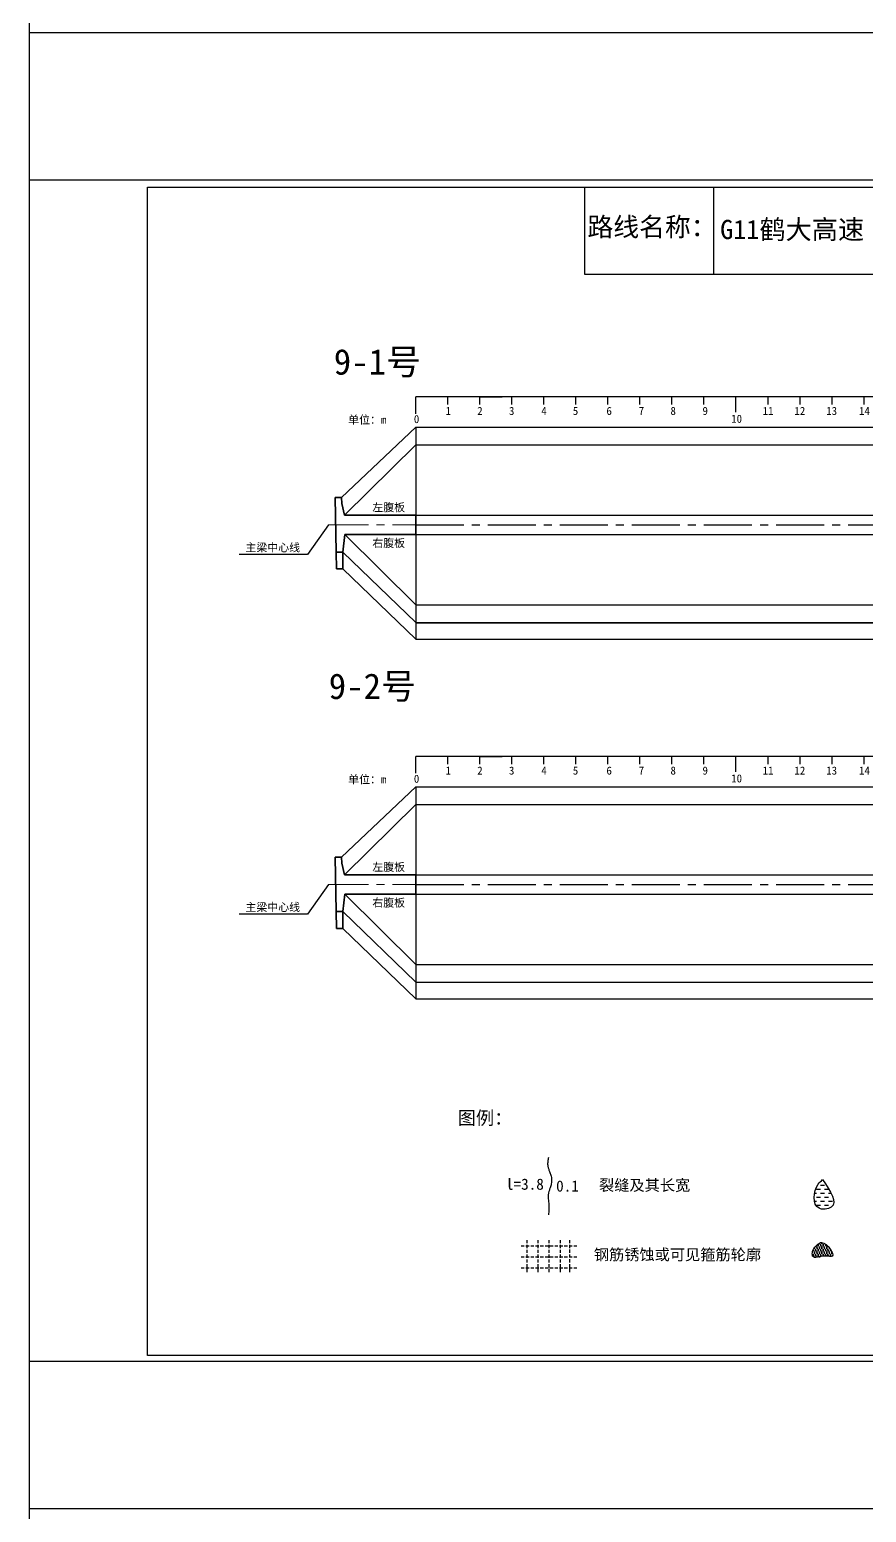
# Model space of a CAD drawing. Header units: millimetres. Extents: x -37 to 615, y -10473 to 23.
# Drawn here: x -36.8 to 224.5, y -7154 to -6690.9 of the extents above; entities that cross this region are included whole.
import ezdxf

# ---------------------------------------------------------------- set-up
doc = ezdxf.new("R2010")
doc.units = ezdxf.units.MM
for name, pattern in [('CENTER', [2, 1.25, -0.25, 0.25, -0.25]), ('CENTER2', [1.125, 0.75, -0.125, 0.125, -0.125]), ('DASHED', [0.75, 0.5, -0.25])]:
    doc.linetypes.add(name, pattern=pattern)
for name, color, linetype in [('加固措施', 7, 'Continuous'), ('图层1', 7, 'Continuous'), ('病害', 5, 'Continuous'), ('轮廓', 3, 'Continuous')]:
    doc.layers.add(name, color=color, linetype=linetype)
doc.layers.add('虚线', color=7, linetype='Continuous', lineweight=30)
doc.styles.get("Standard").update_dxf_attribs({"font": ''})
doc.styles.add('汉字', font='')
doc.styles.get('Standard').set_extended_font_data('SimSun')
doc.styles.get('汉字').set_extended_font_data('SimSun')
pattern_1 = [(0, (-2783.5002, -201.1734), (0.38480574, 0.76961148), [0, -0.76961148])]
pattern_2 = [(0, (-4794.9262, -487.88576), (0.38480574, 0.76961148), [0, -0.76961148])]
pattern_3 = [(0, (-2240.9707, -124.7498), (1.2467706, 1.2467706), [1.2467706, -1.2467706])]

# ---------------------------------------------------------------- blocks, each defined once
blk = doc.blocks.new('chi')
at = {"color": 0}
for p, q in [((1147.409, -3079.329), (1147.409, -3078.8)), ((1187.409, -3078.8), (1147.409, -3078.8)), ((1148.409, -3079.041), (1148.409, -3078.8)), ((1149.409, -3079.041), (1149.409, -3078.8)), ((1149.409, -3078.8), (1150.109, -3078.8)), ((1150.409, -3079.041), (1150.409, -3078.8)), ((1151.409, -3079.041), (1151.409, -3078.8)), ((1152.409, -3079.041), (1152.409, -3078.8)), ((1153.409, -3079.041), (1153.409, -3078.8)), ((1154.409, -3079.041), (1154.409, -3078.8)), ((1155.409, -3079.041), (1155.409, -3078.8)), ((1156.409, -3079.041), (1156.409, -3078.8)), ((1157.409, -3079.283), (1157.409, -3078.8)), ((1158.409, -3079.041), (1158.409, -3078.8)), ((1159.409, -3079.041), (1159.409, -3078.8)), ((1160.409, -3079.041), (1160.409, -3078.8)), ((1161.409, -3079.041), (1161.409, -3078.8)), ((1162.409, -3079.041), (1162.409, -3078.8)), ((1163.409, -3079.041), (1163.409, -3078.8)), ((1164.409, -3079.041), (1164.409, -3078.8)), ((1165.409, -3079.041), (1165.409, -3078.8)), ((1166.409, -3079.041), (1166.409, -3078.8)), ((1167.409, -3079.283), (1167.409, -3078.8)), ((1168.409, -3079.041), (1168.409, -3078.8)), ((1169.409, -3079.041), (1169.409, -3078.8)), ((1170.409, -3079.041), (1170.409, -3078.8)), ((1171.409, -3079.041), (1171.409, -3078.8)), ((1172.409, -3079.041), (1172.409, -3078.8)), ((1173.409, -3079.041), (1173.409, -3078.8)), ((1174.409, -3079.041), (1174.409, -3078.8)), ((1175.409, -3079.041), (1175.409, -3078.8)), ((1176.409, -3079.041), (1176.409, -3078.8)), ((1177.409, -3079.283), (1177.409, -3078.8)), ((1178.409, -3079.041), (1178.409, -3078.8)), ((1179.409, -3079.041), (1179.409, -3078.8)), ((1180.409, -3079.041), (1180.409, -3078.8)), ((1181.409, -3079.041), (1181.409, -3078.8)), ((1182.409, -3079.041), (1182.409, -3078.8)), ((1183.409, -3079.041), (1183.409, -3078.8)), ((1184.409, -3079.041), (1184.409, -3078.8)), ((1185.409, -3079.041), (1185.409, -3078.8)), ((1186.409, -3079.041), (1186.409, -3078.8)), ((1187.409, -3079.283), (1187.409, -3078.8))]:
    blk.add_line(p, q, dxfattribs=at)
for s, p in [('1', (1148.339, -3079.368)), ('2', (1149.328, -3079.368)), ('3', (1150.319, -3079.368)), ('4', (1151.329, -3079.368)), ('5', (1152.313, -3079.368)), ('6', (1153.363, -3079.368)), ('7', (1154.37, -3079.368)), ('8', (1155.363, -3079.368)), ('9', (1156.363, -3079.368)), ('10', (1157.259, -3079.613)), ('11', (1158.242, -3079.368)), ('12', (1159.233, -3079.368)), ('13', (1160.227, -3079.368)), ('14', (1161.252, -3079.368)), ('15', (1162.233, -3079.368)), ('16', (1163.223, -3079.368)), ('17', (1164.224, -3079.368)), ('18', (1165.232, -3079.368)), ('19', (1166.238, -3079.368)), ('20', (1167.294, -3079.617)), ('21', (1168.24, -3079.368)), ('22', (1169.264, -3079.368)), ('23', (1170.247, -3079.368)), ('24', (1171.24, -3079.368)), ('25', (1172.271, -3079.368)), ('26', (1173.258, -3079.368)), ('27', (1174.261, -3079.368)), ('28', (1175.236, -3079.368)), ('29', (1176.24, -3079.368)), ('30', (1177.262, -3079.613)), ('31', (1178.261, -3079.368)), ('32', (1179.256, -3079.368)), ('33', (1180.243, -3079.368)), ('34', (1181.251, -3079.368)), ('35', (1182.269, -3079.368)), ('36', (1183.256, -3079.368)), ('37', (1184.269, -3079.368)), ('38', (1185.251, -3079.368)), ('39', (1186.242, -3079.368)), ('40', (1187.216, -3079.613)), ('0', (1147.349, -3079.623))]:
    blk.add_text(s, height=0.25).set_placement(p)

msp = doc.modelspace()

# ---------------------------------------------------------------- hatches: boundary and pattern name
at = {"layer": '加固措施', "lineweight": -2}
h = msp.add_hatch(dxfattribs=at)
h.set_pattern_fill('DASH', color=256, scale=0.626645)
h.set_pattern_definition(pattern_3)
edge = h.paths.add_edge_path()
edge.add_spline(control_points=[(210.85, -7050.12), (210.36, -7050.55), (208.03, -7052.61), (207.41, -7060.1), (216.74, -7058.77), (213.29, -7053.7), (210.85, -7050.12)], knot_values=[0, 0, 0, 0, 3.237042, 15.187225, 21.182779, 35.601669, 35.601669, 35.601669, 35.601669], degree=3, periodic=0)
h = msp.add_hatch(dxfattribs=at)
h.set_pattern_fill('DASH', color=256, scale=0.626645)
h.set_pattern_definition(pattern_3)
edge = h.paths.add_edge_path()
edge.add_spline(control_points=[(210.85, -7050.12), (210.36, -7050.55), (208.03, -7052.61), (207.41, -7060.1), (216.74, -7058.77), (213.29, -7053.7), (210.85, -7050.12)], knot_values=[0, 0, 0, 0, 3.237042, 15.187225, 21.182779, 35.601669, 35.601669, 35.601669, 35.601669], degree=3, periodic=0)
h = msp.add_hatch(dxfattribs=at)
h.set_pattern_fill('DOTS', scale=0.696272)
h.set_pattern_definition(pattern_1)
edge = h.paths.add_edge_path()
edge.add_spline(control_points=[(210.19, -7069.78), (209.15, -7070.49), (207.68, -7071.51), (207.52, -7075.25), (211, -7073.53), (215.72, -7074.88), (212.21, -7069.7), (210.31, -7069.78), (210.19, -7069.78)], knot_values=[0, 0, 0, 0, 5.205471, 7.397577, 12.944796, 16.169923, 23.88441, 24.400432, 24.400432, 24.400432, 24.400432], degree=3, periodic=0)
h = msp.add_hatch(dxfattribs=at)
h.set_pattern_fill('DOTS', scale=0.696272)
h.set_pattern_definition(pattern_1)
edge = h.paths.add_edge_path()
edge.add_spline(control_points=[(210.19, -7069.78), (209.15, -7070.49), (207.68, -7071.51), (207.52, -7075.25), (211, -7073.53), (215.72, -7074.88), (212.21, -7069.7), (210.31, -7069.78), (210.19, -7069.78)], knot_values=[0, 0, 0, 0, 5.205471, 7.397577, 12.944796, 16.169923, 23.88441, 24.400432, 24.400432, 24.400432, 24.400432], degree=3, periodic=0)
at = {"layer": '病害', "lineweight": -2}
h = msp.add_hatch(dxfattribs=at)
h.set_pattern_fill('DOTS', color=4, scale=0.696272, style=0)
h.set_pattern_definition(pattern_2)
edge = h.paths.add_edge_path()
edge.add_spline(control_points=[(210.19, -7069.78), (209.15, -7070.49), (207.68, -7071.51), (207.52, -7075.25), (211, -7073.53), (215.72, -7074.88), (212.21, -7069.7), (210.31, -7069.78), (210.19, -7069.78)], knot_values=[0, 0, 0, 0, 1.041094, 1.479515, 2.588959, 3.233985, 4.776882, 4.880086, 4.880086, 4.880086, 4.880086], degree=3, periodic=0)
h = msp.add_hatch(dxfattribs=at)
h.set_pattern_fill('DOTS', color=4, scale=0.696272, style=0)
h.set_pattern_definition(pattern_2)
edge = h.paths.add_edge_path()
edge.add_spline(control_points=[(210.19, -7069.78), (209.15, -7070.49), (207.68, -7071.51), (207.52, -7075.25), (211, -7073.53), (215.72, -7074.88), (212.21, -7069.7), (210.31, -7069.78), (210.19, -7069.78)], knot_values=[0, 0, 0, 0, 1.041094, 1.479515, 2.588959, 3.233985, 4.776882, 4.880086, 4.880086, 4.880086, 4.880086], degree=3, periodic=0)

# ---------------------------------------------------------------- linework, layer by layer
at = {"color": 0, "linetype": 'ByBlock'}
for p, q in [((0, -6740.15), (529.17, -6740.15)), ((0, -7105), (0, -6740.15)), ((136.5, -6740.15), (136.5, -6767.28)), ((136.5, -6767.28), (529.17, -6767.28)), ((529.17, -7105), (0, -7105))]:
    msp.add_line(p, q, dxfattribs=at)
at = {"color": 0}
for p, q in [((60.65, -6837.07), (83.82, -6815.07)), ((83.82, -6815.07), (83.82, -6881.32)), ((83.82, -6815.07), (483.82, -6815.07)), ((61.57, -6842.57), (83.82, -6820.57)), ((83.82, -6842.57), (483.82, -6842.57)), ((56.57, -6845.57), (49.96, -6854.83)), ((61.64, -6848.57), (83.82, -6870.57)), ((83.82, -6848.57), (483.82, -6848.57)), ((60.99, -6854.07), (83.82, -6876.07)), ((49.96, -6854.83), (28.63, -6854.83)), ((61.09, -6859.32), (83.82, -6881.32)), ((83.82, -6870.57), (483.82, -6870.57)), ((83.82, -6876.07), (483.82, -6876.07)), ((83.82, -6876.19), (483.82, -6876.19)), ((83.82, -6881.32), (483.82, -6881.32)), ((60.65, -6949.41), (83.82, -6927.41)), ((83.82, -6927.41), (83.82, -6993.66)), ((83.82, -6927.41), (483.82, -6927.41)), ((61.57, -6954.92), (83.82, -6932.91)), ((83.82, -6932.91), (483.82, -6932.91)), ((83.82, -6954.91), (483.82, -6954.91)), ((56.57, -6957.91), (49.96, -6967.17)), ((61.64, -6960.91), (83.82, -6982.91)), ((83.82, -6960.91), (483.82, -6960.91)), ((49.96, -6967.17), (28.63, -6967.17)), ((60.99, -6966.41), (83.82, -6988.41)), ((61.09, -6971.66), (83.82, -6993.66)), ((83.82, -6982.91), (483.82, -6982.91)), ((83.82, -6988.41), (483.82, -6988.41)), ((83.82, -6993.66), (483.82, -6993.66))]:
    msp.add_line(p, q, dxfattribs=at)
msp.add_line((83.82, -6820.57), (483.82, -6820.57))
at = {"color": 1, "linetype": 'CENTER2', "ltscale": 20}
for p, q in [((83.82, -6845.57), (483.82, -6845.57)), ((83.82, -6957.91), (483.82, -6957.91))]:
    msp.add_line(p, q, dxfattribs=at)
at = {"color": 1, "linetype": 'DASHED', "ltscale": 2}
for p, q in [((116.71, -7070.75), (134.11, -7070.75)), ((116.71, -7070.75), (134.11, -7070.75)), ((118.45, -7069.01), (118.45, -7079.45)), ((118.45, -7069.01), (118.45, -7079.45)), ((121.93, -7069.01), (121.93, -7079.45)), ((121.93, -7069.01), (121.93, -7079.45)), ((125.41, -7069.01), (125.41, -7079.45)), ((125.41, -7069.01), (125.41, -7079.45)), ((128.89, -7069.01), (128.89, -7079.45)), ((128.89, -7069.01), (128.89, -7079.45)), ((131.87, -7068.98), (131.87, -7079.43)), ((131.87, -7068.98), (131.87, -7079.43)), ((116.71, -7074.23), (134.11, -7074.23)), ((116.71, -7074.23), (134.11, -7074.23)), ((116.71, -7077.71), (134.11, -7077.71)), ((116.71, -7077.71), (134.11, -7077.71))]:
    msp.add_line(p, q, dxfattribs=at)
at = {"color": 3, "linetype": 'ByBlock'}
for points in [[(-36.77, -6276.81), (615.38, -6276.81), (615.38, -6737.93), (-36.77, -6737.93)], [(-36.77, -6691.81), (615.38, -6691.81), (615.38, -7152.93), (-36.77, -7152.93)], [(-36.77, -7106.81), (615.38, -7106.81), (615.38, -7567.93), (-36.77, -7567.93)]]:
    msp.add_lwpolyline(points, close=True, dxfattribs=at)
at = {"lineweight": -2}
msp.add_open_spline([(210.19, -7069.78), (209.15, -7070.49), (207.68, -7071.51), (207.52, -7075.25), (211, -7073.53), (215.72, -7074.88), (212.21, -7069.7), (210.31, -7069.78), (210.19, -7069.78)], degree=3, knots=[0, 0, 0, 0, 3.624423, 5.150725, 9.013098, 11.258664, 16.630045, 16.989336, 16.989336, 16.989336, 16.989336], dxfattribs=at)
msp.add_open_spline([(210.19, -7069.78), (209.15, -7070.49), (207.68, -7071.51), (207.52, -7075.25), (211, -7073.53), (215.72, -7074.88), (212.21, -7069.7), (210.31, -7069.78), (210.19, -7069.78)], degree=3, knots=[0, 0, 0, 0, 3.624423, 5.150725, 9.013098, 11.258664, 16.630045, 16.989336, 16.989336, 16.989336, 16.989336], dxfattribs=at)
at = {"layer": '加固措施', "lineweight": -2}
msp.add_open_spline([(210.85, -7050.12), (210.36, -7050.55), (208.03, -7052.61), (207.41, -7060.1), (216.74, -7058.77), (213.29, -7053.7), (210.85, -7050.12)], degree=3, knots=[0, 0, 0, 0, 2.028466, 9.51698, 13.274057, 22.309569, 22.309569, 22.309569, 22.309569], dxfattribs=at)
msp.add_open_spline([(210.85, -7050.12), (210.36, -7050.55), (208.03, -7052.61), (207.41, -7060.1), (216.74, -7058.77), (213.29, -7053.7), (210.85, -7050.12)], degree=3, knots=[0, 0, 0, 0, 2.028466, 9.51698, 13.274057, 22.309569, 22.309569, 22.309569, 22.309569], dxfattribs=at)
at = {"layer": '图层1', "lineweight": -2}
msp.add_open_spline([(125.25, -7043.18), (125.22, -7043.39), (125.18, -7043.61), (125.07, -7044.25), (125.02, -7044.65), (124.99, -7045.22), (125, -7045.4), (125.02, -7045.69), (125.03, -7045.79), (125.06, -7046), (125.09, -7046.11), (125.19, -7046.49), (125.29, -7046.79), (125.54, -7047.43), (125.69, -7047.78), (125.96, -7048.54), (126.09, -7048.96), (126.21, -7049.66), (126.24, -7049.94), (126.25, -7050.49), (126.23, -7050.75), (126.16, -7051.26), (126.11, -7051.5), (126, -7051.97), (125.93, -7052.19), (125.76, -7052.75), (125.64, -7053.07), (125.45, -7053.67), (125.36, -7053.96), (125.27, -7054.34), (125.24, -7054.46), (125.21, -7054.68), (125.2, -7054.77), (125.18, -7054.97), (125.17, -7055.08), (125.17, -7055.46), (125.18, -7055.75), (125.23, -7056.38), (125.27, -7056.71), (125.33, -7057.3), (125.35, -7057.54), (125.38, -7058), (125.39, -7058.22), (125.4, -7058.64), (125.4, -7058.84), (125.39, -7059.46), (125.37, -7059.86), (125.32, -7060.55), (125.3, -7060.85), (125.27, -7061.15)], degree=3, knots=[0, 0, 0, 0, 0.93103, 0.93103, 2.904338, 2.904338, 3.933552, 3.933552, 4.598026, 4.598026, 5.2625, 5.2625, 6.799065, 6.799065, 8.335629, 8.335629, 9.872194, 9.872194, 10.744529, 10.744529, 11.616864, 11.616864, 12.4892, 12.4892, 13.361535, 13.361535, 14.755665, 14.755665, 16.149795, 16.149795, 16.835641, 16.835641, 17.410365, 17.410365, 17.98509, 17.98509, 19.45733, 19.45733, 20.929571, 20.929571, 21.910052, 21.910052, 22.722819, 22.722819, 23.535585, 23.535585, 25.161117, 25.161117, 26.428502, 26.428502, 26.428502, 26.428502], dxfattribs=at)
msp.add_open_spline([(125.25, -7043.18), (125.22, -7043.39), (125.18, -7043.61), (125.07, -7044.25), (125.02, -7044.65), (124.99, -7045.22), (125, -7045.4), (125.02, -7045.69), (125.03, -7045.79), (125.06, -7046), (125.09, -7046.11), (125.19, -7046.49), (125.29, -7046.79), (125.54, -7047.43), (125.69, -7047.78), (125.96, -7048.54), (126.09, -7048.96), (126.21, -7049.66), (126.24, -7049.94), (126.25, -7050.49), (126.23, -7050.75), (126.16, -7051.26), (126.11, -7051.5), (126, -7051.97), (125.93, -7052.19), (125.76, -7052.75), (125.64, -7053.07), (125.45, -7053.67), (125.36, -7053.96), (125.27, -7054.34), (125.24, -7054.46), (125.21, -7054.68), (125.2, -7054.77), (125.18, -7054.97), (125.17, -7055.08), (125.17, -7055.46), (125.18, -7055.75), (125.23, -7056.38), (125.27, -7056.71), (125.33, -7057.3), (125.35, -7057.54), (125.38, -7058), (125.39, -7058.22), (125.4, -7058.64), (125.4, -7058.84), (125.39, -7059.46), (125.37, -7059.86), (125.32, -7060.55), (125.3, -7060.85), (125.27, -7061.15)], degree=3, knots=[0, 0, 0, 0, 0.93103, 0.93103, 2.904338, 2.904338, 3.933552, 3.933552, 4.598026, 4.598026, 5.2625, 5.2625, 6.799065, 6.799065, 8.335629, 8.335629, 9.872194, 9.872194, 10.744529, 10.744529, 11.616864, 11.616864, 12.4892, 12.4892, 13.361535, 13.361535, 14.755665, 14.755665, 16.149795, 16.149795, 16.835641, 16.835641, 17.410365, 17.410365, 17.98509, 17.98509, 19.45733, 19.45733, 20.929571, 20.929571, 21.910052, 21.910052, 22.722819, 22.722819, 23.535585, 23.535585, 25.161117, 25.161117, 26.428502, 26.428502, 26.428502, 26.428502], dxfattribs=at)
at = {"layer": '病害', "color": 5}
for p, q in [((136.5, -6740.15), (136.5, -6767.28)), ((136.5, -6767.28), (386.58, -6767.28))]:
    msp.add_line(p, q, dxfattribs=at)
at = {"layer": '病害', "color": 0}
msp.add_line((176.83, -6740.15), (176.83, -6767.28), dxfattribs=at)
at = {"layer": '虚线', "linetype": 'CENTER', "lineweight": 18, "ltscale": 10}
for p, q in [((56.57, -6845.57), (83.82, -6845.57)), ((56.57, -6957.91), (83.82, -6957.91))]:
    msp.add_line(p, q, dxfattribs=at)
at = {"layer": '轮廓', "color": 5, "lineweight": 35}
for p, q in [((58.99, -6854.07), (58.65, -6837.07)), ((58.65, -6837.07), (60.65, -6837.07)), ((60.69, -6838.95), (60.65, -6837.07)), ((61.57, -6842.57), (60.69, -6838.95)), ((83.82, -6842.57), (61.57, -6842.57)), ((83.82, -6848.57), (83.82, -6842.57)), ((60.99, -6854.07), (61.63, -6848.57)), ((83.82, -6848.57), (61.63, -6848.57)), ((58.99, -6854.07), (60.99, -6854.07)), ((59.09, -6859.32), (58.99, -6854.07)), ((61.09, -6859.32), (60.99, -6854.07)), ((59.09, -6859.32), (61.09, -6859.32)), ((58.99, -6966.41), (58.65, -6949.41)), ((58.65, -6949.41), (60.65, -6949.41)), ((60.69, -6951.29), (60.65, -6949.41)), ((61.57, -6954.92), (60.69, -6951.29)), ((83.82, -6954.92), (61.57, -6954.92)), ((83.82, -6960.92), (83.82, -6954.92)), ((60.99, -6966.41), (61.63, -6960.91)), ((83.82, -6960.91), (61.63, -6960.91)), ((58.99, -6966.41), (60.99, -6966.41)), ((59.09, -6971.66), (58.99, -6966.41)), ((61.09, -6971.66), (60.99, -6966.41)), ((59.09, -6971.66), (61.09, -6971.66))]:
    msp.add_line(p, q, dxfattribs=at)

# ---------------------------------------------------------------- block references
at = {"xscale": 9.999999999994273, "yscale": 9.999999999994273, "zscale": 9.999999999994273}
for p in [(-11390.27, 23982.43), (-11390.27, 23870.09)]:
    msp.add_blockref('chi', p, dxfattribs=at)

# ---------------------------------------------------------------- texts
for s, p in [('单位：m', (62.7, -6814.01)), ('左腹板', (70.24, -6841.36)), ('右腹板', (70.24, -6852.53)), ('主梁中心线', (30.63, -6853.92)), ('单位：m', (62.7, -6926.35)), ('左腹板', (70.24, -6953.7)), ('主梁中心线', (30.63, -6966.27)), ('右腹板', (70.24, -6964.87))]:
    msp.add_text(s, height=2.5).set_placement(p)
at = {"linetype": 'ByBlock', "attachment_point": 1, "style": '汉字'}
for s, insert, char_height, width in [('{\\C0;G11鹤大高速}', (178.87, -6750.32), 6, 62.8604), ('{\\C0;9-1号}', (58.2, -6790.66), 8, 49.3496), ('{\\C0;9-2号}', (56.63, -6891.99), 8, 49.3496)]:
    msp.add_mtext(s, dxfattribs=dict(at, insert=insert, char_height=char_height, width=width))
at = {"layer": '图层1', "style": '汉字'}
msp.add_text('路线名称：', height=5.918, dxfattribs=at).set_placement((137.42, -6755.46))
at = {"layer": '图层1', "lineweight": -2, "attachment_point": 1}
for s, insert, char_height in [('图例：', (96.91, -7028.77), 4.178), ('图例：', (96.91, -7028.77), 4.178), ('l=3.8', (111.98, -7049.79), 3.481), ('l=3.8', (111.98, -7049.79), 3.481), ('0.1', (127.65, -7050.37), 3.481), ('0.1', (127.65, -7050.37), 3.481), ('裂缝及其长宽', (141.05, -7050.12), 3.481), ('裂缝及其长宽', (141.05, -7050.12), 3.481), ('钢筋锈蚀或可见箍筋轮廓', (139.42, -7071.79), 3.4814), ('钢筋锈蚀或可见箍筋轮廓', (139.42, -7071.79), 3.4814)]:
    msp.add_mtext(s, dxfattribs=dict(at, insert=insert, char_height=char_height))

doc.saveas('drawing.dxf')
